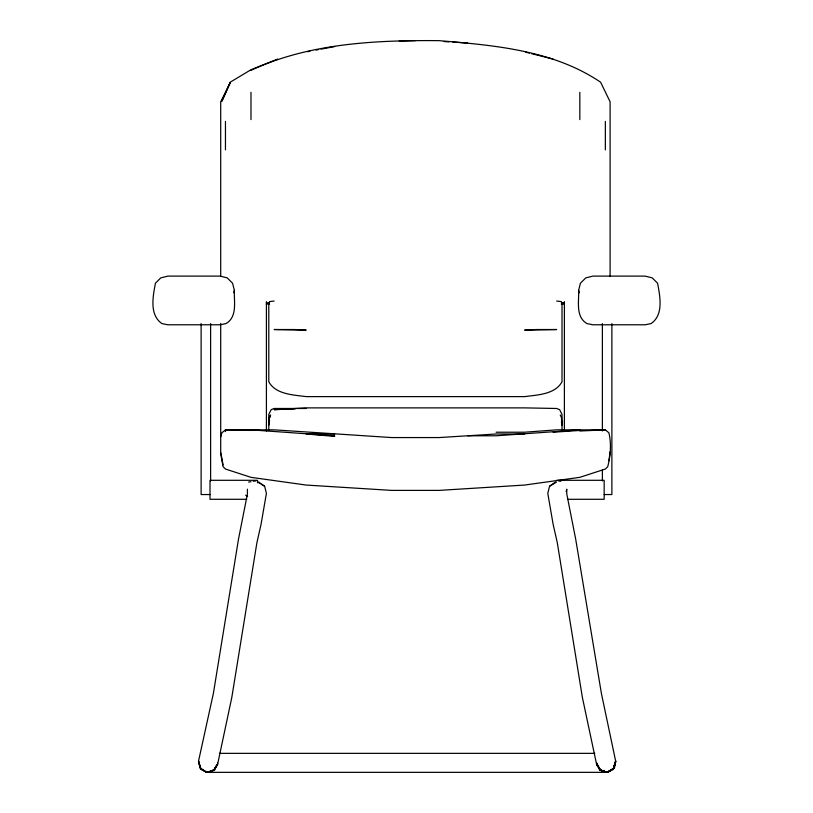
<?xml version="1.0" encoding="UTF-8"?>
<svg xmlns="http://www.w3.org/2000/svg" width="813" height="813" viewBox="0 0 813 813"><rect width="100%" height="100%" fill="white"/><g stroke="black" fill="none" stroke-linecap="round" stroke-linejoin="round"><path stroke-width="1.22" d="M608.917 460.717L610.106 451.815M566.173 491.58L566.773 489.202L566.773 493.958L575.675 539.07L601.396 693.398L615.644 761.07L614.455 768.194L607.921 772.35L206.258 772.35L200.323 768.194L198.545 761.669L200.923 768.793L206.858 772.35L213.382 770.572L217.538 764.637L231.786 697.554L256.918 542.627L261.075 524.233L266.41 493.359L264.632 486.235L258.697 482.089M269.581 420.616L268.788 425.097L269.377 417.384L270.566 415.006L270.17 417.252M212.793 770.368L206.858 772.35L200.923 769.383L198.545 761.07L213.382 693.398L238.514 539.07L247.416 493.958L247.416 489.202M233.768 292.731L234.357 290.353L232.579 283.229L227.234 277.894L220.11 276.105L167.874 276.105L160.75 277.894L155.415 283.229C153.017 296.196 149.104 314.844 161.939 323.594L167.874 324.783L220.11 324.783L226.044 323.594C237.67 316.694 233.88 301.471 234.357 290.353M578.643 290.353L580.421 283.229L585.767 277.894L592.89 276.105L645.126 276.105L652.25 277.894L657.585 283.229C659.983 296.196 663.896 314.844 651.061 323.594L645.126 324.783L592.89 324.783L586.956 323.594C575.33 316.694 579.12 301.471 578.643 290.353L579.232 292.731M555.492 482.089L549.558 486.235L547.779 493.359L553.114 524.233L557.271 542.627L582.403 697.554L596.651 764.637L600.807 770.572L607.921 772.35L600.207 769.972L596.651 764.037L600.807 770.572L596.651 763.448L599.618 769.972L606.742 772.35L613.266 769.383L615.644 762.259L614.374 765.307M614.161 767.005L615.644 761.07L614.161 766.12M220.709 436.967L221.898 432.821L225.455 429.843L274.133 429.843L391.663 437.567L439.152 437.567L496.133 434L524.629 434M614.282 765.48L615.644 761.07M615.644 761.669L613.266 768.793L607.331 772.35L600.207 769.972M216.553 765.033L214.571 769.383L208.047 772.35L214.571 769.972L217.041 765.033M213.982 769.972L216.949 765.033M213.382 770.572L217.538 764.637L217.538 762.848M613.866 768.194L606.742 772.35L599.618 769.383L596.651 762.848L596.651 764.637M607.331 772.35L612.931 768.793M549.558 486.235L556.478 482.089M269.377 301.633L274.133 301.034M250.983 70.325C309.387 43.119 375.728 40.111 439.152 40.65C494.487 45.335 553.277 50.213 600.604 82.204L610.106 101.788L610.106 276.268M277.69 59.054L250.983 69.735L230.201 82.204L221.898 101.198L230.201 82.794L220.709 101.788L220.709 276.268M307.426 51.697L309.895 51.229M316.094 50.071L318.574 49.603M321.054 49.146L334.671 46.585M248.605 482.089L250.983 481.692M253.351 481.296L255.729 480.9M467.638 435.788L496.133 435.788L579.832 429.843M553.114 432.221L579.832 430.443M579.832 431.032L605.35 429.843L608.917 432.821C611.488 443.756 610.604 455.778 607.728 466.652L605.35 469.03L579.832 477.333L524.629 485.056L439.152 490.391L391.663 490.391L306.186 485.056L250.983 477.333L225.455 469.03L223.077 466.652L220.709 453.593L220.709 323.483M280.292 409.437L274.133 409.671L306.186 407.882L524.629 407.882L556.681 408.482L559.649 409.671L562.017 414.417L562.017 430.544M282.761 409.346L295.089 408.888M399.163 41.056L415.402 40.65M556.681 301.034L561.427 301.633M266.41 302.822L269.377 302.822M561.427 302.822L564.395 302.822M266.298 304.011L269.499 304.011M561.305 304.011L564.517 304.011M306.186 408.482L274.133 408.482L271.166 409.671L268.788 414.417L268.788 430.544M605.35 429.843L556.681 429.843L524.629 432.221L496.133 432.221M334.671 434L306.186 434L334.671 436.378M556.681 480.3L604.171 480.3L604.171 499.294L567.444 499.294M210.018 494.548L201.116 494.548L201.116 323.554M604.171 494.548L611.884 494.548L611.884 323.554M246.746 499.294L210.018 499.294L210.018 480.3L257.508 480.3L257.508 482.841M219.388 753.356L594.801 753.356M250.983 430.443L225.455 429.843L225.455 431.632M444.101 41.554L449.061 41.859M452.77 42.093L467.638 43.028M334.671 435.788L250.983 429.843M558.46 480.9L560.838 481.296M525.808 52.225L529.375 53.119M531.743 53.709L553.114 59.054M257.711 482.089L260.678 483.867M261.664 484.457L264.632 486.235M198.545 761.07L200.323 768.194L206.858 772.35M245.638 495.147L247.619 496.53M200.323 768.194L200.923 768.793M560.238 415.006L561.427 417.384L562.017 425.097L561.427 421.734M223.077 464.873L220.851 452.922M605.35 121.381L605.35 149.866M602.382 323.554L602.382 430.981M602.382 469.924L602.382 481.011M579.832 92.296L579.832 119.602M564.395 301.633L564.395 431.032M562.017 302.822L562.017 381.764C555.188 394.437 537.312 394.945 524.629 396.612L306.186 396.612C293.493 394.945 275.617 394.437 268.788 381.764L268.788 302.822M266.41 301.633L266.41 431.032M250.983 92.296L250.983 119.602M225.455 121.381L225.455 149.866M210.618 323.554L210.618 481.011M536.499 329.529L524.629 330.129L556.681 329.529L536.499 329.529M294.316 329.529L274.133 329.529L306.186 330.129L294.316 329.529"/></g></svg>
